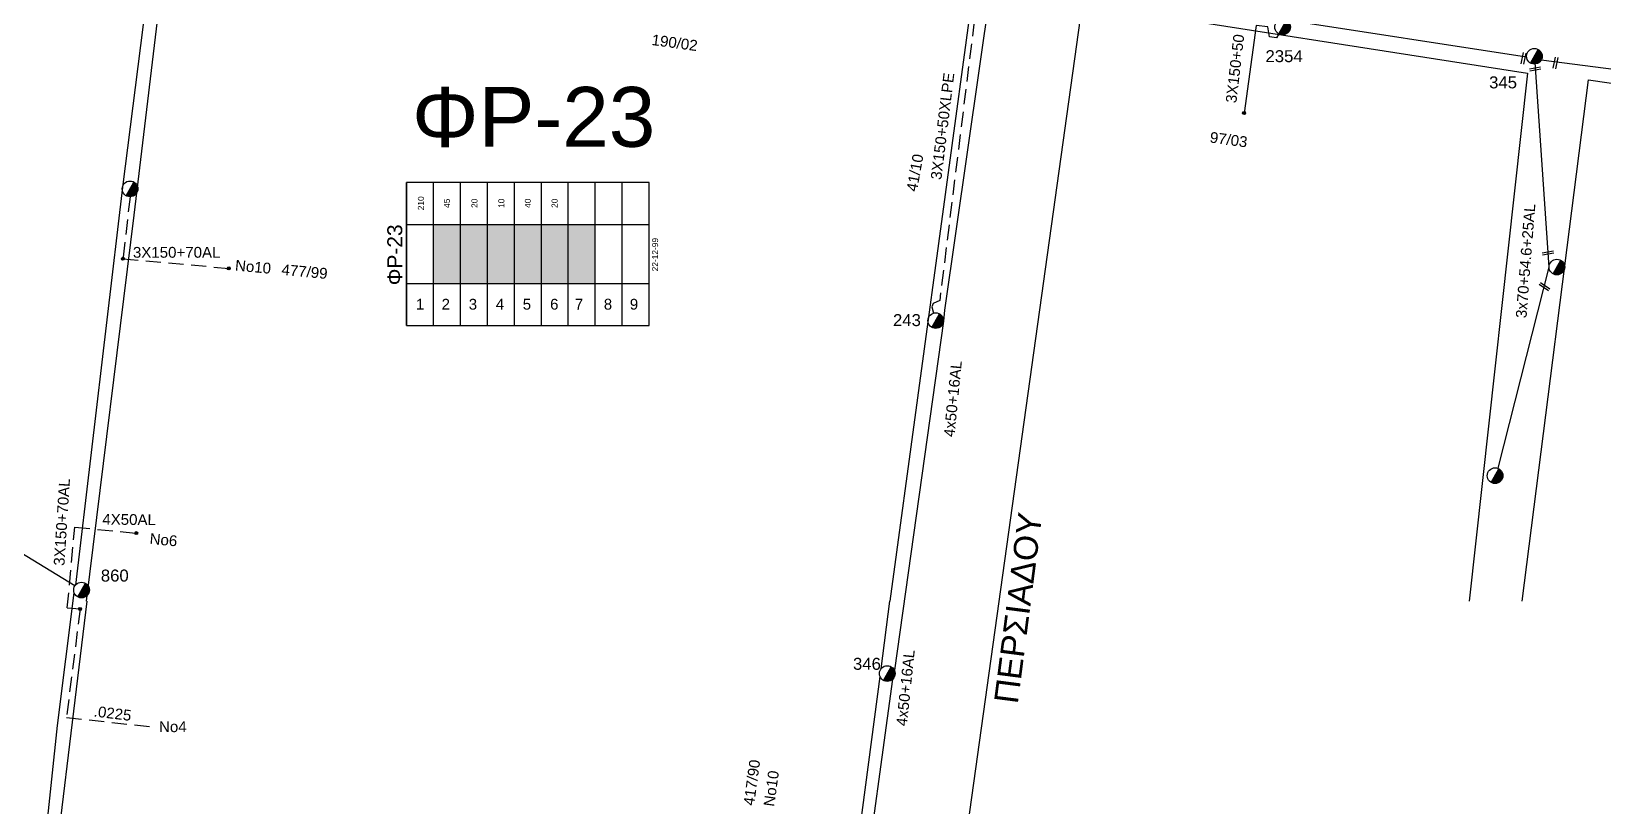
# Model space of a CAD drawing. Header units: millimetres. Extents: x 738 to 2138, y 37 to 533.
# Drawn here: x 1309.4 to 1440.7, y 147.5 to 212.2 of the extents above; entities that cross this region are included whole.
import ezdxf
from ezdxf.enums import TextEntityAlignment as Align

# ---------------------------------------------------------------- set-up
doc = ezdxf.new("R2010")
doc.units = ezdxf.units.MM
doc.linetypes.add('DASHED', pattern=[19.05, 12.7, -6.35])
for name, color, linetype in [('Άγνωστα', 7, 'Continuous'), ('Ασφαλειοκιβώτια Χ.Τ 9 αναχωρήσεων', 7, 'Continuous'), ('Γυμνά εναέρια ΧΤ   4x35CU', 7, 'Continuous'), ('Γυμνά εναέρια ΧΤ και ΦΟΠ (3Φ)   4x50+16AL', 7, 'Continuous'), ('Επιγραφές - Σχήματα', 7, 'Continuous'), ('Καλώδια ΧΤ   3x150+50AL XLPE', 7, 'DASHED'), ('Καλώδια ΧΤ   3x150+70 AL', 7, 'DASHED'), ('Μηχανική τομή', 7, 'Continuous'), ('Στύλος ΦΜ', 7, 'Continuous'), ('Στύλος ΦΜ @ 1', 7, 'Continuous'), ('Συνδέσεις', 7, 'Continuous'), ('Συνεστραμμένα ΧΤ   3x70+54.6+25 AL', 7, 'SYN_LINE'), ('Υπόβαθρο ΔΕΗ', 7, 'Continuous'), ('Υπόγεια καλώδια Παροχών ΧΤ   .0225', 7, 'DASHED'), ('Υπόγεια καλώδια Παροχών ΧΤ   4x50AL', 7, 'DASHED')]:
    doc.layers.add(name, color=color, linetype=linetype)
doc.styles.add('arial', font='arial.ttf')
doc.styles.get("Standard").update_dxf_attribs({"font": 'arial.ttf'})
doc.linetypes.add('SYN_LINE', pattern='A,0.5,-0.0001,["/\\/\\/\\/",Standard,S=0.1,R=0,X=0,Y=-0.05],-0.25', length=0.7501)

# ---------------------------------------------------------------- blocks, each defined once
blk = doc.blocks.new('ΥΠΑΡΧΩΝ ΤΣΙΜΕΝΤΕΝΙΟΣ ΣΤΥΛΟΣ')
at = {"layer": 'Στύλος ΦΜ'}
blk.add_hatch(color=7, dxfattribs=at).paths.add_polyline_path([(-1.29, -2.28, 0.574793), (2.62, 0, 0.268822), (1.3, 2.27)])
blk.add_line((-1.29, -2.28), (1.3, 2.27), dxfattribs=at)
blk.add_circle((0, 0), 2.62, dxfattribs=at)
at = {"layer": 'Στύλος ΦΜ', "flags": 4}
for tag, p in [('ΑΡΙΘΜΟΣ', (-4.68, 8.05)), ('ΤΥΠΟΣ', (-4.91, 3.03))]:
    blk.add_attdef(tag, p, '', height=4, dxfattribs=at)
blk = doc.blocks.new('_ΣΥΝΔΕΣΗ')
at = {"layer": 'Συνδέσεις', "linetype": 'SYN_LINE', "ltscale": 40}
blk.add_hatch(color=256, dxfattribs=at).paths.add_polyline_path([(-116.75, 2339.64, 1), (-117.75, 2339.64, 1)])
at = {"layer": 'Συνδέσεις'}
blk.add_circle((-117.25, 2339.64), 0.5, dxfattribs=at)
blk = doc.blocks.new('ΑΣΦΑΛΕΙΟΚΙΒΩΤΙΟ ΥΠΟΣΤΑΘΜΟΥ 9 ΑΝΑΧΩΡΗΣΕΩΝ')
at = {"layer": 'Ασφαλειοκιβώτια Χ.Τ 9 αναχωρήσεων', "ltscale": 40}
for p, q in [((-23.8, 40.36), (24.02, 40.36)), ((-9.72, 40.36), (-9.72, -40.64)), ((9.94, 40.36), (9.94, -40.64)), ((-23.8, 31.36), (24.02, 31.36)), ((-23.8, 22.36), (24.02, 22.36)), ((-23.8, 13.36), (24.02, 13.36)), ((-23.8, 4.36), (24.02, 4.36)), ((-23.8, -4.64), (24.02, -4.64)), ((-23.8, -13.64), (24.02, -13.64)), ((-23.8, -22.64), (24.02, -22.64)), ((-23.8, -31.64), (24.02, -31.64))]:
    blk.add_line(p, q, dxfattribs=at)
at = {"layer": 'Ασφαλειοκιβώτια Χ.Τ 9 αναχωρήσεων'}
blk.add_lwpolyline([(-23.8, -40.64), (24.02, -40.64), (24.02, 40.36), (-23.8, 40.36)], close=True, dxfattribs=at)
for s, p in [('1', (-18.45, 37.24)), ('2', (-18.45, 28.67)), ('3', (-18.45, 19.6)), ('4', (-18.45, 10.58)), ('5', (-18.45, 1.57)), ('6', (-18.45, -7.57)), ('7', (-18.45, -15.81)), ('8', (-18.45, -25.5)), ('9', (-18.45, -34.19))]:
    blk.add_text(s, height=3.6, rotation=270, dxfattribs=at).set_placement(p)
at = {"layer": 'Ασφαλειοκιβώτια Χ.Τ 9 αναχωρήσεων', "ltscale": 40}
for tag, height, p in [('ΟΝΟΜΑ', 5, (-0.16, 44.31)), ('ΚΕΙΜΕΝΟ 1', 2, (17.06, 35.59)), ('ΚΕΙΜΕΝΟ 2', 2, (17.06, 26.88)), ('ΚΕΙΜΕΝΟ 3', 2, (17.06, 17.69)), ('ΚΕΙΜΕΝΟ 4', 2, (17.06, 8.71)), ('ΚΕΙΜΕΝΟ 5', 2, (17.06, -0.13)), ('ΚΕΙΜΕΝΟ 6', 2, (17.06, -9.05)), ('ΚΕΙΜΕΝΟ 7', 2, (17.06, -18.13)), ('ΚΕΙΜΕΝΟ 8', 2, (17.06, -26.85)), ('ΚΕΙΜΕΝΟ 9', 2, (17.06, -35.99)), ('ΣΧ', 2, (-0.1, -42.64))]:
    blk.add_attdef(tag, text='', height=height, dxfattribs=at).set_placement(p, align=Align.MIDDLE_CENTER)
blk = doc.blocks.new('ΜΗΧΑΝΙΚΗ ΤΟΜΗ')
at = {"layer": 'Μηχανική τομή', "ltscale": 40}
for p, q in [((-1.89, 0.78), (1.89, 0.78)), ((1.89, 0), (-1.89, 0))]:
    blk.add_line(p, q, dxfattribs=at)

msp = doc.modelspace()

# ---------------------------------------------------------------- hatches: boundary and pattern name
at = {"layer": 'Άγνωστα'}
for color, points in [(5, [(1345.22, 196.05), (1342.97, 196.05), (1342.97, 191.13), (1345.22, 191.13)]), (173, [(1347.47, 196.05), (1345.22, 196.05), (1345.22, 191.13), (1347.47, 191.13)]), (17, [(1349.72, 196.05), (1347.47, 196.05), (1347.47, 191.13), (1349.72, 191.13)]), (62, [(1351.97, 196.05), (1349.72, 196.05), (1349.72, 191.13), (1351.97, 191.13)]), (2, [(1354.22, 196.05), (1351.97, 196.05), (1351.97, 191.13), (1354.22, 191.13)]), (6, [(1356.47, 196.05), (1354.22, 196.05), (1354.22, 191.13), (1356.47, 191.13)])]:
    msp.add_hatch(color=color, dxfattribs=at).paths.add_polyline_path(points)

# ---------------------------------------------------------------- linework, layer by layer
at = {"layer": 'Άγνωστα', "color": 62}
msp.add_lwpolyline([(1413.55, 211.97), (1413.36, 211.64), (1412.77, 211.73), (1412.63, 212.55), (1411.67, 212.66), (1410.65, 205.36)], dxfattribs=at)
at = {"layer": 'Γυμνά εναέρια ΧΤ   4x35CU', "color": 17, "ltscale": 0.1}
msp.add_lwpolyline([(1313.03, 165.87), (1307.51, 169.24), (1305.51, 170.88), (1304.3, 172.4)], dxfattribs=at)
at = {"layer": 'Γυμνά εναέρια ΧΤ και ΦΟΠ (3Φ)   4x50+16AL', "color": 27, "linetype": 'Continuous', "ltscale": 0.1}
for points in [[(1319.79, 221.1), (1317, 199.17), (1313.08, 165.95), (1313.08, 165.95)], [(1309.57, 135.24), (1311.59, 154.21), (1312.97, 165.31)]]:
    msp.add_lwpolyline(points, dxfattribs=at)
at = {"layer": 'Γυμνά εναέρια ΧΤ και ΦΟΠ (3Φ)   4x50+16AL', "color": 6}
msp.add_lwpolyline([(1387.77, 217.52), (1388.93, 216.22), (1389.46, 215.5), (1385.64, 188.91), (1385.57, 187.97), (1381.46, 158.83)], dxfattribs=at)
at = {"layer": 'Γυμνά εναέρια ΧΤ και ΦΟΠ (3Φ)   4x50+16AL', "color": 30}
msp.add_lwpolyline([(1435.46, 209.79), (1453.39, 207.5), (1468.24, 205.36), (1491.37, 201.7)], dxfattribs=at)
at = {"layer": 'Γυμνά εναέρια ΧΤ και ΦΟΠ (3Φ)   4x50+16AL', "color": 6, "ltscale": 0.1}
msp.add_lwpolyline([(1378.75, 139.17), (1381.33, 158.1)], dxfattribs=at)
at = {"layer": 'Καλώδια ΧΤ   3x150+50AL XLPE', "color": 6, "ltscale": 0.1}
msp.add_lwpolyline([(1369.36, 220.91), (1386.8, 218.49), (1386.67, 217.85), (1387.27, 216.2), (1388.36, 214.92), (1385.24, 189.72), (1384.69, 189.47), (1384.57, 189.17), (1384.73, 188.65)], dxfattribs=at)
at = {"layer": 'Καλώδια ΧΤ   3x150+70 AL', "color": 17, "linetype": 'DASHED', "ltscale": 0.1}
msp.add_lwpolyline([(1317.64, 198.37), (1317.05, 193.19), (1325.89, 192.39)], dxfattribs=at)
at = {"layer": 'Συνεστραμμένα ΧΤ   3x70+54.6+25 AL', "color": 62, "ltscale": 10}
for points in [[(1412.44, 213.37), (1413.99, 213.18), (1434.23, 210.06)], [(1434.93, 209.58), (1436.11, 192.5), (1431.83, 175.7)]]:
    msp.add_lwpolyline(points, dxfattribs=at)
at = {"layer": 'Υπόβαθρο ΔΕΗ'}
for points in [[(1314, 164.59), (1317.99, 196.82), (1321.39, 225.19), (1366.9, 218.64), (1388.02, 215.57), (1381.09, 164.59)], [(1384.19, 121.46), (1397.16, 214.49), (1434.31, 208.69), (1429.45, 164.59)], [(1433.88, 164.59), (1439.4, 208.12), (1476.84, 202.7), (1505.19, 198.64), (1506.93, 192.07), (1481.53, 164.59)]]:
    msp.add_lwpolyline(points, dxfattribs=at)
at = {"layer": 'Υπόβαθρο ΔΕΗ', "ltscale": 0.1}
for points in [[(1314.02, 164.59), (1310.49, 135.42), (1375.56, 122.78), (1380.26, 158.31)], [(1380.34, 158.95), (1381.09, 164.59)]]:
    msp.add_lwpolyline(points, dxfattribs=at)
at = {"layer": 'Υπόγεια καλώδια Παροχών ΧΤ   .0225', "color": 17, "ltscale": 0.1}
msp.add_lwpolyline([(1312.4, 164.04), (1312.4, 164.04), (1313.47, 163.95), (1312.33, 154.89), (1319.52, 154.11)], dxfattribs=at)
at = {"layer": 'Υπόγεια καλώδια Παροχών ΧΤ   4x50AL', "color": 17, "ltscale": 0.1}
msp.add_lwpolyline([(1312.4, 164.04), (1313.03, 170.78), (1318.16, 170.28)], dxfattribs=at)

# ---------------------------------------------------------------- block references
at = {"layer": 'Ασφαλειοκιβώτια Χ.Τ 9 αναχωρήσεων', "xscale": 0.25, "yscale": 0.25, "zscale": 0.25, "rotation": 90}
msp.add_blockref('ΑΣΦΑΛΕΙΟΚΙΒΩΤΙΟ ΥΠΟΣΤΑΘΜΟΥ 9 ΑΝΑΧΩΡΗΣΕΩΝ', (1350.82, 193.56), dxfattribs=at).add_auto_attribs({'ΟΝΟΜΑ': 'ΦP-23', 'ΣΧ': '22-12-99', 'ΚΕΙΜΕΝΟ 2': '45', 'ΚΕΙΜΕΝΟ 1': '210', 'ΚΕΙΜΕΝΟ 3': '20', 'ΚΕΙΜΕΝΟ 4': '10', 'ΚΕΙΜΕΝΟ 5': '40', 'ΚΕΙΜΕΝΟ 6': '20'})
at = {"layer": 'Μηχανική τομή'}
for p, xscale, yscale, zscale, rotation in [((1434.07, 209.9), 0.2499999999999437, 0.2499999999999437, 0.2499999999999437, 78.49688248518387), ((1436.75, 209.53), 0.2500000000000001, 0.2500000000000001, 0.2500000000000001, 79.39509262387728), ((1434.94, 209.14), 0.250000000000056, 0.250000000000056, 0.250000000000056, 189.5414830919145), ((1436.01, 193.77), 0.250000000000056, 0.250000000000056, 0.250000000000056, 189.5414830919145), ((1435.79, 190.95), 0.2500000000000401, 0.2500000000000401, 0.2500000000000401, 146.5016469820033)]:
    msp.add_blockref('ΜΗΧΑΝΙΚΗ ΤΟΜΗ', p, dxfattribs=dict(at, xscale=xscale, yscale=yscale, zscale=zscale, rotation=rotation))
at = {"layer": 'Στύλος ΦΜ @ 1', "ltscale": 40}
ref = msp.add_blockref('ΥΠΑΡΧΩΝ ΤΣΙΜΕΝΤΕΝΙΟΣ ΣΤΥΛΟΣ', (1413.87, 212.54), dxfattribs=dict(at, xscale=0.25, yscale=0.25, zscale=0.25))
ref.add_attrib('ΤΥΠΟΣ', '2354', (1412.44, 209.61), dxfattribs={"layer": 'Στύλος ΦΜ', "height": 1, "flags": 4})
ref = msp.add_blockref('ΥΠΑΡΧΩΝ ΤΣΙΜΕΝΤΕΝΙΟΣ ΣΤΥΛΟΣ', (1434.89, 210.1), dxfattribs=dict(at, xscale=0.25, yscale=0.25, zscale=0.25))
ref.add_attrib('ΤΥΠΟΣ', '345', (1431.11, 207.42), dxfattribs={"layer": 'Στύλος ΦΜ', "height": 1, "flags": 4})
at = {"layer": 'Στύλος ΦΜ @ 1', "ltscale": 40, "xscale": 0.25, "yscale": 0.25, "zscale": 0.25}
for p in [(1317.64, 199.03), (1436.77, 192.5), (1431.61, 175.08)]:
    msp.add_blockref('ΥΠΑΡΧΩΝ ΤΣΙΜΕΝΤΕΝΙΟΣ ΣΤΥΛΟΣ', p, dxfattribs=at)
at = {"layer": 'Στύλος ΦΜ @ 1', "ltscale": 40}
ref = msp.add_blockref('ΥΠΑΡΧΩΝ ΤΣΙΜΕΝΤΕΝΙΟΣ ΣΤΥΛΟΣ', (1384.91, 188.03), dxfattribs=dict(at, xscale=0.25, yscale=0.25, zscale=0.25))
ref.add_attrib('ΤΥΠΟΣ', '243', (1381.34, 187.57), dxfattribs={"layer": 'Στύλος ΦΜ', "height": 1, "flags": 4})
ref = msp.add_blockref('ΥΠΑΡΧΩΝ ΤΣΙΜΕΝΤΕΝΙΟΣ ΣΤΥΛΟΣ', (1313.59, 165.53), dxfattribs=dict(at, xscale=0.25, yscale=0.25, zscale=0.25))
ref.add_attrib('ΤΥΠΟΣ', '860', (1315.2, 166.24), dxfattribs={"layer": 'Στύλος ΦΜ', "height": 1, "flags": 4})
ref = msp.add_blockref('ΥΠΑΡΧΩΝ ΤΣΙΜΕΝΤΕΝΙΟΣ ΣΤΥΛΟΣ', (1380.86, 158.56), dxfattribs=dict(at, xscale=0.25, yscale=0.25, zscale=0.25))
ref.add_attrib('ΤΥΠΟΣ', '346', (1378, 158.87), dxfattribs={"layer": 'Στύλος ΦΜ', "height": 1, "flags": 4})
at = {"layer": 'Συνδέσεις', "xscale": 0.25, "yscale": 0.25, "zscale": 0.25}
for p in [(1439.96, -379.55), (1346.36, -391.72), (1355.2, -392.52), (1347.47, -414.63), (1342.78, -420.96)]:
    msp.add_blockref('_ΣΥΝΔΕΣΗ', p, dxfattribs=at)

# ---------------------------------------------------------------- texts
at = {"layer": 'Γυμνά εναέρια ΧΤ και ΦΟΠ (3Φ)   4x50+16AL', "char_height": 0.9, "width": 84.1859, "attachment_point": 1, "style": 'arial'}
for insert, rotation in [((1385.57, 178.36), 84.3598), ((1381.6, 154.23), 84.0175)]:
    msp.add_mtext('4x50+16AL', dxfattribs=dict(at, insert=insert, rotation=rotation))
at = {"layer": 'Επιγραφές - Σχήματα'}
msp.add_text('No4', height=0.9, dxfattribs=at).set_placement((1320.06, 153.67))
for s, p in [('417/90', (1369.74, 147.49)), ('No10', (1371.42, 147.41))]:
    msp.add_text(s, height=0.9, rotation=82.2262, dxfattribs=at).set_placement(p)
at = {"layer": 'Επιγραφές - Σχήματα', "attachment_point": 1, "style": 'arial'}
for s, insert, char_height, width, rotation in [('190/02', (1361.27, 211.94), 0.9, 84.1859, 352.2413), ('3X150+50', (1409.11, 206.26), 0.9, 84.1859, 83.3231), ('97/03', (1407.87, 203.8), 0.9, 84.1859, 352.2413), ('41/10', (1382.45, 198.91), 0.9, 84.1859, 79.7852), ('No10', (1326.46, 193.11), 0.9, 84.1859, 354.7149), ('477/99', (1330.34, 192.75), 0.9, 84.1859, 354.7149), ('ΠΕΡΣΙΑΔΟΥ', (1389.77, 156.22), 2, 42.5503, 82.6324), ('No6', (1319.33, 170.28), 0.9, 84.1859, 354.7149)]:
    msp.add_mtext(s, dxfattribs=dict(at, insert=insert, char_height=char_height, width=width, rotation=rotation))
at = {"layer": 'Επιγραφές - Σχήματα', "linetype": 'Continuous', "insert": (1341.17, 207.54), "char_height": 5, "width": 10.3532, "attachment_point": 1}
msp.add_mtext('ΦP-23', dxfattribs=at)
at = {"layer": 'Καλώδια ΧΤ   3x150+50AL XLPE', "insert": (1384.48, 199.86), "char_height": 0.9, "width": 84.1859, "attachment_point": 1, "rotation": 83.0057, "style": 'arial'}
msp.add_mtext('3X150+50XLPE', dxfattribs=at)
at = {"layer": 'Καλώδια ΧΤ   3x150+70 AL', "insert": (1317.88, 194.18), "char_height": 0.9, "width": 84.1859, "attachment_point": 1, "style": 'arial'}
msp.add_mtext('3X150+70AL', dxfattribs=at)
at = {"layer": 'Καλώδια ΧΤ   3x150+70 AL', "insert": (1311.26, 167.59), "char_height": 0.9, "width": 84.1859, "attachment_point": 1, "rotation": 86.3076, "style": 'arial'}
msp.add_mtext('3X150+70AL', dxfattribs=at)
at = {"layer": 'Συνεστραμμένα ΧΤ   3x70+54.6+25 AL', "insert": (1433.33, 188.28), "char_height": 0.9, "width": 84.1859, "attachment_point": 1, "rotation": 85.5116, "style": 'arial'}
msp.add_mtext('3x70+54.6+25AL', dxfattribs=at)
at = {"layer": 'Υπόγεια καλώδια Παροχών ΧΤ   .0225', "insert": (1314.68, 155.87), "char_height": 0.9, "width": 84.1859, "attachment_point": 1, "rotation": 353.149, "style": 'arial'}
msp.add_mtext('.0225', dxfattribs=at)
at = {"layer": 'Υπόγεια καλώδια Παροχών ΧΤ   4x50AL', "insert": (1315.33, 171.89), "char_height": 0.9, "width": 84.1859, "attachment_point": 1, "rotation": 359.514, "style": 'arial'}
msp.add_mtext('4X50AL', dxfattribs=at)

doc.saveas('drawing.dxf')
